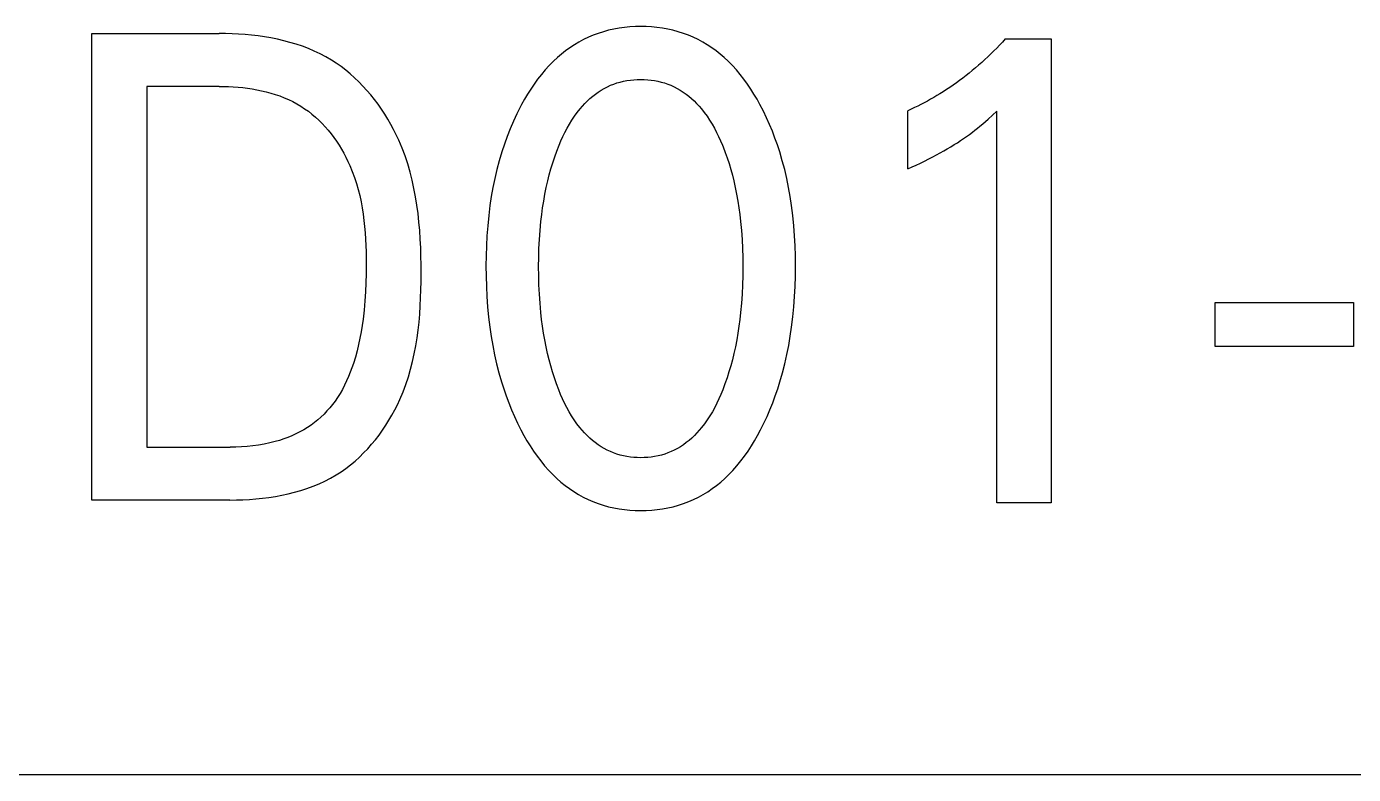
# Model space of a CAD drawing. Extents: x 10 to 952, y 6 to 232.
# Drawn here: x 738.384 to 741.915, y 146.897 to 148.888 of the extents above; entities that cross this region are included whole.
import ezdxf

# ---------------------------------------------------------------- set-up
doc = ezdxf.new("R2010")
doc.units = 0
doc.header["$LTSCALE"] = 5
doc.header["$MEASUREMENT"] = 0
doc.layers.get('0').update_dxf_attribs({"linetype": 'CONTINUOUS'})

msp = doc.modelspace()

# ---------------------------------------------------------------- linework, layer by layer
at = {"color": 7, "linetype": 'Continuous'}
for p, q in [((739.9611, 148.8837), (739.9469, 148.8812)), ((739.9753, 148.8857), (739.9611, 148.8837)), ((739.9897, 148.887), (739.9753, 148.8857)), ((740.0041, 148.8879), (739.9897, 148.887)), ((740.0185, 148.8881), (740.0041, 148.8879)), ((740.0329, 148.8879), (740.0185, 148.8881)), ((740.0474, 148.8871), (740.0329, 148.8879)), ((740.0617, 148.8857), (740.0474, 148.8871)), ((740.076, 148.8838), (740.0617, 148.8857)), ((740.0902, 148.8812), (740.076, 148.8838)), ((738.558, 147.6275), (738.558, 148.8696)), ((738.558, 148.8696), (738.8965, 148.8696)), ((738.9136, 148.8695), (738.8965, 148.8696)), ((738.9308, 148.869), (738.9136, 148.8695)), ((738.948, 148.8681), (738.9308, 148.869)), ((738.9653, 148.8669), (738.948, 148.8681)), ((738.9826, 148.8652), (738.9653, 148.8669)), ((738.9999, 148.8632), (738.9826, 148.8652)), ((739.0172, 148.8607), (738.9999, 148.8632)), ((739.0343, 148.8577), (739.0172, 148.8607)), ((739.0514, 148.8543), (739.0343, 148.8577)), ((739.0683, 148.8504), (739.0514, 148.8543)), ((739.085, 148.8459), (739.0683, 148.8504)), ((739.8664, 148.8534), (739.854, 148.8466)), ((739.8791, 148.8595), (739.8664, 148.8534)), ((739.892, 148.865), (739.8791, 148.8595)), ((739.9055, 148.87), (739.892, 148.865)), ((739.9191, 148.8744), (739.9055, 148.87)), ((739.9329, 148.8781), (739.9191, 148.8744)), ((739.9469, 148.8812), (739.9329, 148.8781)), ((740.1042, 148.8781), (740.0902, 148.8812)), ((740.1181, 148.8744), (740.1042, 148.8781)), ((740.1318, 148.87), (740.1181, 148.8744)), ((740.1453, 148.865), (740.1318, 148.87)), ((740.1582, 148.8595), (740.1453, 148.865)), ((740.1709, 148.8534), (740.1582, 148.8595)), ((740.1833, 148.8466), (740.1709, 148.8534)), ((740.9883, 148.8551), (740.9809, 148.8469)), ((740.9883, 148.8551), (741.1109, 148.8551)), ((741.1109, 148.8551), (741.1109, 147.62)), ((739.1015, 148.8409), (739.085, 148.8459)), ((739.1179, 148.8354), (739.1015, 148.8409)), ((739.1339, 148.8293), (739.1179, 148.8354)), ((739.1497, 148.8225), (739.1339, 148.8293)), ((739.1652, 148.8152), (739.1497, 148.8225)), ((739.1803, 148.8072), (739.1652, 148.8152)), ((739.8074, 148.8146), (739.7967, 148.8054)), ((739.8186, 148.8233), (739.8074, 148.8146)), ((739.83, 148.8316), (739.8186, 148.8233)), ((739.8419, 148.8394), (739.83, 148.8316)), ((739.854, 148.8466), (739.8419, 148.8394)), ((740.1955, 148.8394), (740.1833, 148.8466)), ((740.2073, 148.8316), (740.1955, 148.8394)), ((740.2188, 148.8233), (740.2073, 148.8316)), ((740.2299, 148.8146), (740.2188, 148.8233)), ((740.2406, 148.8054), (740.2299, 148.8146)), ((740.9501, 148.8152), (740.9421, 148.8075)), ((740.9579, 148.823), (740.9501, 148.8152)), ((740.9657, 148.8309), (740.9579, 148.823)), ((740.9733, 148.8389), (740.9657, 148.8309)), ((740.9809, 148.8469), (740.9733, 148.8389)), ((739.1951, 148.7986), (739.1803, 148.8072)), ((739.2081, 148.7902), (739.1951, 148.7986)), ((739.2209, 148.7813), (739.2081, 148.7902)), ((739.2332, 148.7719), (739.2209, 148.7813)), ((739.775, 148.7844), (739.7642, 148.7727)), ((739.7863, 148.7958), (739.775, 148.7844)), ((739.7967, 148.8054), (739.7863, 148.7958)), ((740.251, 148.7958), (740.2406, 148.8054)), ((740.2622, 148.7844), (740.251, 148.7958)), ((740.273, 148.7727), (740.2622, 148.7844)), ((740.9092, 148.7779), (740.9009, 148.771)), ((740.9176, 148.7852), (740.9092, 148.7779)), ((740.9258, 148.7925), (740.9176, 148.7852)), ((740.934, 148.8), (740.9258, 148.7925)), ((740.9421, 148.8075), (740.934, 148.8)), ((739.2453, 148.7619), (739.2332, 148.7719)), ((739.2569, 148.7516), (739.2453, 148.7619)), ((739.2683, 148.7407), (739.2569, 148.7516)), ((739.7441, 148.7479), (739.7347, 148.7349)), ((739.7539, 148.7604), (739.7441, 148.7479)), ((739.7642, 148.7727), (739.7539, 148.7604)), ((739.9639, 148.7404), (739.9728, 148.7425)), ((739.9728, 148.7425), (739.9818, 148.7442)), ((739.9818, 148.7442), (739.9909, 148.7456)), ((739.9909, 148.7456), (740.0001, 148.7465)), ((740.0001, 148.7465), (740.0093, 148.7471)), ((740.0093, 148.7471), (740.0185, 148.7473)), ((740.0185, 148.7473), (740.0277, 148.7471)), ((740.0277, 148.7471), (740.0369, 148.7465)), ((740.0369, 148.7465), (740.046, 148.7456)), ((740.046, 148.7456), (740.0551, 148.7442)), ((740.0551, 148.7442), (740.0641, 148.7425)), ((740.0641, 148.7425), (740.073, 148.7404)), ((740.2833, 148.7604), (740.273, 148.7727)), ((740.2931, 148.7478), (740.2833, 148.7604)), ((740.3024, 148.7349), (740.2931, 148.7478)), ((740.8671, 148.7446), (740.8585, 148.7383)), ((740.8757, 148.751), (740.8671, 148.7446)), ((740.8842, 148.7576), (740.8757, 148.751)), ((740.8926, 148.7643), (740.8842, 148.7576)), ((740.9009, 148.771), (740.8926, 148.7643)), ((738.7041, 148.7288), (738.7041, 147.7683)), ((738.8965, 148.7288), (738.7041, 148.7288)), ((738.8965, 148.7288), (738.9089, 148.7287)), ((738.9089, 148.7287), (738.9215, 148.7283)), ((738.9215, 148.7283), (738.9341, 148.7276)), ((738.9341, 148.7276), (738.9467, 148.7267)), ((738.9467, 148.7267), (738.9593, 148.7255)), ((738.9593, 148.7255), (738.9719, 148.7239)), ((738.9719, 148.7239), (738.9844, 148.722)), ((738.9844, 148.722), (738.997, 148.7198)), ((738.997, 148.7198), (739.0094, 148.7173)), ((739.0094, 148.7173), (739.0217, 148.7143)), ((739.0217, 148.7143), (739.0339, 148.711)), ((739.0339, 148.711), (739.0459, 148.7073)), ((739.0459, 148.7073), (739.0578, 148.7032)), ((739.2792, 148.7295), (739.2683, 148.7407)), ((739.2898, 148.7179), (739.2792, 148.7295)), ((739.3001, 148.7059), (739.2898, 148.7179)), ((739.7172, 148.7081), (739.709, 148.6943)), ((739.7257, 148.7217), (739.7172, 148.7081)), ((739.7347, 148.7349), (739.7257, 148.7217)), ((739.8905, 148.7025), (739.8979, 148.7083)), ((739.8979, 148.7083), (739.9055, 148.7138)), ((739.9055, 148.7138), (739.9134, 148.7188)), ((739.9134, 148.7188), (739.9214, 148.7235)), ((739.9214, 148.7235), (739.9297, 148.7278)), ((739.9297, 148.7278), (739.938, 148.7316)), ((739.938, 148.7316), (739.9465, 148.7349)), ((739.9465, 148.7349), (739.9551, 148.7378)), ((739.9551, 148.7378), (739.9639, 148.7404)), ((740.073, 148.7404), (740.0818, 148.7378)), ((740.0818, 148.7378), (740.0905, 148.7349)), ((740.0905, 148.7349), (740.0989, 148.7316)), ((740.0989, 148.7316), (740.1072, 148.7278)), ((740.1072, 148.7278), (740.1155, 148.7235)), ((740.1155, 148.7235), (740.1236, 148.7188)), ((740.1236, 148.7188), (740.1314, 148.7138)), ((740.1314, 148.7138), (740.1391, 148.7083)), ((740.1391, 148.7083), (740.1464, 148.7025)), ((740.3113, 148.7216), (740.3024, 148.7349)), ((740.3198, 148.7081), (740.3113, 148.7216)), ((740.328, 148.6943), (740.3198, 148.7081)), ((740.8147, 148.7092), (740.8065, 148.7041)), ((740.8229, 148.7143), (740.8147, 148.7092)), ((740.8319, 148.7201), (740.8229, 148.7143)), ((740.8408, 148.726), (740.8319, 148.7201)), ((740.8497, 148.7321), (740.8408, 148.726)), ((740.8585, 148.7383), (740.8497, 148.7321)), ((739.0578, 148.7032), (739.0695, 148.6987)), ((739.0695, 148.6987), (739.081, 148.6937)), ((739.081, 148.6937), (739.0922, 148.6883)), ((739.0922, 148.6883), (739.1032, 148.6824)), ((739.1032, 148.6824), (739.1139, 148.6761)), ((739.1139, 148.6761), (739.124, 148.6694)), ((739.3099, 148.6936), (739.3001, 148.7059)), ((739.3194, 148.681), (739.3099, 148.6936)), ((739.3284, 148.668), (739.3194, 148.681)), ((739.6984, 148.6751), (739.6886, 148.6556)), ((739.7013, 148.6804), (739.6984, 148.6751)), ((739.709, 148.6943), (739.7013, 148.6804)), ((739.8573, 148.6694), (739.8634, 148.6765)), ((739.8634, 148.6765), (739.8698, 148.6834)), ((739.8698, 148.6834), (739.8765, 148.69)), ((739.8765, 148.69), (739.8834, 148.6964)), ((739.8834, 148.6964), (739.8905, 148.7025)), ((740.1464, 148.7025), (740.1536, 148.6964)), ((740.1536, 148.6964), (740.1605, 148.69)), ((740.1605, 148.69), (740.1671, 148.6834)), ((740.1671, 148.6834), (740.1735, 148.6765)), ((740.1735, 148.6765), (740.1797, 148.6694)), ((740.3357, 148.6804), (740.328, 148.6943)), ((740.3447, 148.663), (740.3357, 148.6804)), ((740.747, 148.6722), (740.7382, 148.6681)), ((740.7557, 148.6764), (740.747, 148.6722)), ((740.7643, 148.6807), (740.7557, 148.6764)), ((740.7728, 148.6852), (740.7643, 148.6807)), ((740.7813, 148.6898), (740.7728, 148.6852)), ((740.7898, 148.6944), (740.7813, 148.6898)), ((740.7982, 148.6992), (740.7898, 148.6944)), ((740.8065, 148.7041), (740.7982, 148.6992)), ((739.124, 148.6694), (739.1339, 148.6624)), ((739.1339, 148.6624), (739.1434, 148.6549)), ((739.1434, 148.6549), (739.1526, 148.647)), ((739.1526, 148.647), (739.1616, 148.6387)), ((739.1616, 148.6387), (739.1702, 148.6301)), ((739.3371, 148.6548), (739.3284, 148.668)), ((739.3454, 148.6414), (739.3371, 148.6548)), ((739.3532, 148.6277), (739.3454, 148.6414)), ((739.6886, 148.6556), (739.6794, 148.6359)), ((739.8286, 148.6283), (739.8352, 148.639)), ((739.8352, 148.639), (739.8421, 148.6494)), ((739.8421, 148.6494), (739.8495, 148.6596)), ((739.8495, 148.6596), (739.8573, 148.6694)), ((740.1797, 148.6694), (740.1875, 148.6596)), ((740.1875, 148.6596), (740.1948, 148.6494)), ((740.1948, 148.6494), (740.2018, 148.639)), ((740.2018, 148.639), (740.2083, 148.6283)), ((740.3532, 148.6454), (740.3447, 148.663)), ((740.3612, 148.6276), (740.3532, 148.6454)), ((740.7382, 148.6681), (740.7294, 148.6641)), ((740.7294, 148.5091), (740.7294, 148.6641)), ((740.9357, 148.6353), (740.9429, 148.6417)), ((740.9429, 148.6417), (740.9546, 148.6524)), ((740.9546, 148.6524), (740.9661, 148.6632)), ((740.9661, 147.62), (740.9661, 148.6632)), ((739.1702, 148.6301), (739.1786, 148.6212)), ((739.1786, 148.6212), (739.1866, 148.6119)), ((739.1866, 148.6119), (739.1944, 148.6024)), ((739.1944, 148.6024), (739.2018, 148.5925)), ((739.3607, 148.6138), (739.3532, 148.6277)), ((739.3677, 148.5998), (739.3607, 148.6138)), ((739.6708, 148.6158), (739.6628, 148.5956)), ((739.6794, 148.6359), (739.6708, 148.6158)), ((739.8112, 148.595), (739.8167, 148.6063)), ((739.8167, 148.6063), (739.8225, 148.6174)), ((739.8225, 148.6174), (739.8286, 148.6283)), ((740.2083, 148.6283), (740.2145, 148.6174)), ((740.2145, 148.6174), (740.2203, 148.6063)), ((740.2203, 148.6063), (740.2257, 148.595)), ((740.3687, 148.6095), (740.3612, 148.6276)), ((740.3757, 148.5913), (740.3687, 148.6095)), ((740.8853, 148.5953), (740.8932, 148.601)), ((740.8932, 148.601), (740.901, 148.6069)), ((740.901, 148.6069), (740.9078, 148.6121)), ((740.9078, 148.6121), (740.9145, 148.6175)), ((740.9145, 148.6175), (740.9212, 148.6229)), ((740.9212, 148.6229), (740.9285, 148.6291)), ((740.9285, 148.6291), (740.9357, 148.6353)), ((739.2018, 148.5925), (739.2089, 148.5825)), ((739.2089, 148.5825), (739.2156, 148.5721)), ((739.2156, 148.5721), (739.222, 148.5616)), ((739.3743, 148.5856), (739.3677, 148.5998)), ((739.3831, 148.5647), (739.3743, 148.5856)), ((739.6555, 148.5751), (739.6487, 148.5544)), ((739.6628, 148.5956), (739.6555, 148.5751)), ((739.7951, 148.5566), (739.8012, 148.5721)), ((739.8012, 148.5721), (739.8061, 148.5836)), ((739.8061, 148.5836), (739.8112, 148.595)), ((740.2257, 148.595), (740.2309, 148.5836)), ((740.2309, 148.5836), (740.2358, 148.5721)), ((740.2358, 148.5721), (740.2374, 148.5679)), ((740.2374, 148.5679), (740.2432, 148.5531)), ((740.3822, 148.5729), (740.3757, 148.5913)), ((740.3883, 148.5544), (740.3822, 148.5729)), ((740.8342, 148.5623), (740.8437, 148.5679)), ((740.8437, 148.5679), (740.853, 148.5737)), ((740.853, 148.5737), (740.8612, 148.5789)), ((740.8612, 148.5789), (740.8693, 148.5843)), ((740.8693, 148.5843), (740.8774, 148.5897)), ((740.8774, 148.5897), (740.8853, 148.5953)), ((739.222, 148.5616), (739.2281, 148.5509)), ((739.2281, 148.5509), (739.2339, 148.5401)), ((739.2339, 148.5401), (739.2393, 148.529)), ((739.3911, 148.5435), (739.3831, 148.5647)), ((739.3982, 148.5222), (739.3911, 148.5435)), ((739.6417, 148.5309), (739.6355, 148.5073)), ((739.6487, 148.5544), (739.6417, 148.5309)), ((739.7842, 148.5251), (739.7894, 148.5409)), ((739.7894, 148.5409), (739.7951, 148.5566)), ((740.2432, 148.5531), (740.2485, 148.5381)), ((740.2485, 148.5381), (740.2534, 148.523)), ((740.3952, 148.5309), (740.3883, 148.5544)), ((740.4015, 148.5073), (740.3952, 148.5309)), ((740.7628, 148.5247), (740.7739, 148.53)), ((740.7739, 148.53), (740.7849, 148.5355)), ((740.7849, 148.5355), (740.7958, 148.5411)), ((740.7958, 148.5411), (740.8055, 148.5463)), ((740.8055, 148.5463), (740.8152, 148.5515)), ((740.8152, 148.5515), (740.8247, 148.5568)), ((740.8247, 148.5568), (740.8342, 148.5623)), ((739.2393, 148.529), (739.2444, 148.5179)), ((739.2444, 148.5179), (739.2508, 148.5023)), ((739.2508, 148.5023), (739.2566, 148.4865)), ((739.4045, 148.5006), (739.3982, 148.5222)), ((739.4101, 148.4788), (739.4045, 148.5006)), ((739.6355, 148.5073), (739.63, 148.4834)), ((739.775, 148.4932), (739.7794, 148.5092)), ((739.7794, 148.5092), (739.7842, 148.5251)), ((740.2534, 148.523), (740.258, 148.5078)), ((740.258, 148.5078), (740.2622, 148.4925)), ((740.407, 148.4834), (740.4015, 148.5073)), ((740.7294, 148.5091), (740.7406, 148.5142)), ((740.7406, 148.5142), (740.7517, 148.5194)), ((740.7517, 148.5194), (740.7628, 148.5247)), ((739.2566, 148.4865), (739.2618, 148.4705)), ((739.2618, 148.4705), (739.2664, 148.4544)), ((739.415, 148.4568), (739.4101, 148.4788)), ((739.6251, 148.4595), (739.6208, 148.4354)), ((739.63, 148.4834), (739.6251, 148.4595)), ((739.7633, 148.4415), (739.7669, 148.4593)), ((739.7669, 148.4593), (739.7709, 148.4771)), ((739.7709, 148.4771), (739.775, 148.4932)), ((740.2622, 148.4925), (740.2661, 148.4771)), ((740.2661, 148.4771), (740.2701, 148.4593)), ((740.2701, 148.4593), (740.2737, 148.4415)), ((740.4119, 148.4595), (740.407, 148.4834)), ((740.4162, 148.4354), (740.4119, 148.4595)), ((739.2664, 148.4544), (739.2705, 148.4382)), ((739.2705, 148.4382), (739.274, 148.4218)), ((739.4192, 148.4347), (739.415, 148.4568)), ((739.4228, 148.4123), (739.4192, 148.4347)), ((739.6208, 148.4354), (739.6171, 148.4112)), ((739.7601, 148.4236), (739.7633, 148.4415)), ((740.2737, 148.4415), (740.2769, 148.4236)), ((740.4198, 148.4112), (740.4162, 148.4354)), ((739.274, 148.4218), (739.2771, 148.4053)), ((739.2771, 148.4053), (739.2797, 148.3887)), ((739.4258, 148.3899), (739.4228, 148.4123)), ((739.4282, 148.3674), (739.4258, 148.3899)), ((739.6171, 148.4112), (739.6138, 148.3846)), ((739.7548, 148.3875), (739.7573, 148.4056)), ((739.7573, 148.4056), (739.7601, 148.4236)), ((740.2769, 148.4236), (740.2797, 148.4056)), ((740.2797, 148.4056), (740.2821, 148.3875)), ((740.4232, 148.3846), (740.4198, 148.4112)), ((739.2797, 148.3887), (739.2819, 148.372)), ((739.2819, 148.372), (739.2837, 148.3553)), ((739.2837, 148.3553), (739.2851, 148.3385)), ((739.4302, 148.3447), (739.4282, 148.3674)), ((739.6111, 148.3579), (739.6091, 148.3311)), ((739.6138, 148.3846), (739.6111, 148.3579)), ((739.7505, 148.3454), (739.7527, 148.3694)), ((739.7527, 148.3694), (739.7548, 148.3875)), ((740.2821, 148.3875), (740.2842, 148.3694)), ((740.2842, 148.3694), (740.2865, 148.3454)), ((740.4258, 148.3579), (740.4232, 148.3846)), ((740.4278, 148.3311), (740.4258, 148.3579)), ((739.2851, 148.3385), (739.2862, 148.3217)), ((739.2862, 148.3217), (739.287, 148.3048)), ((739.4317, 148.322), (739.4302, 148.3447)), ((739.4328, 148.2992), (739.4317, 148.322)), ((739.6091, 148.3311), (739.6077, 148.3044)), ((739.7476, 148.2972), (739.7488, 148.3213)), ((739.7488, 148.3213), (739.7505, 148.3454)), ((740.2865, 148.3454), (740.2882, 148.3213)), ((740.2882, 148.3213), (740.2894, 148.2972)), ((740.4292, 148.3044), (740.4278, 148.3311)), ((739.287, 148.3048), (739.2875, 148.2879)), ((739.2875, 148.2879), (739.2878, 148.2711)), ((739.4335, 148.2763), (739.4328, 148.2992)), ((739.6077, 148.3044), (739.6069, 148.2776)), ((739.7469, 148.2731), (739.7476, 148.2972)), ((740.2894, 148.2972), (740.29, 148.2731)), ((740.4301, 148.2776), (740.4292, 148.3044)), ((739.2879, 148.2543), (739.2877, 148.2299)), ((739.2878, 148.2711), (739.2879, 148.2543)), ((739.4339, 148.2534), (739.4335, 148.2763)), ((739.434, 148.2305), (739.4339, 148.2534)), ((739.6069, 148.2776), (739.6066, 148.2507)), ((739.6066, 148.2507), (739.6069, 148.2235)), ((739.7467, 148.249), (739.7469, 148.2731)), ((739.7469, 148.2245), (739.7467, 148.249)), ((740.29, 148.2731), (740.2903, 148.249)), ((740.2903, 148.249), (740.2901, 148.2245)), ((740.4303, 148.2507), (740.4301, 148.2776)), ((740.4301, 148.2235), (740.4303, 148.2507)), ((739.2877, 148.2299), (739.287, 148.2057)), ((739.4338, 148.2089), (739.434, 148.2305)), ((739.6069, 148.2235), (739.6077, 148.1962)), ((739.7476, 148.2), (739.7469, 148.2245)), ((740.2901, 148.2245), (740.2894, 148.2)), ((740.4293, 148.1963), (740.4301, 148.2235)), ((739.2859, 148.1815), (739.2843, 148.1574)), ((739.287, 148.2057), (739.2859, 148.1815)), ((739.4327, 148.1657), (739.4334, 148.1873)), ((739.4334, 148.1873), (739.4338, 148.2089)), ((739.6077, 148.1962), (739.609, 148.169)), ((739.7487, 148.1756), (739.7476, 148.2)), ((740.2894, 148.2), (740.2882, 148.1756)), ((740.4279, 148.1692), (740.4293, 148.1963)), ((739.2843, 148.1574), (739.2822, 148.1333)), ((739.4302, 148.1227), (739.4317, 148.1442)), ((739.4317, 148.1442), (739.4327, 148.1657)), ((739.609, 148.169), (739.611, 148.1418)), ((739.611, 148.1418), (739.6137, 148.1147)), ((739.7504, 148.1512), (739.7487, 148.1756)), ((739.7527, 148.1268), (739.7504, 148.1512)), ((740.2865, 148.1512), (740.2843, 148.1268)), ((740.2882, 148.1756), (740.2865, 148.1512)), ((740.4233, 148.115), (740.4259, 148.1421)), ((740.4259, 148.1421), (740.4279, 148.1692)), ((741.5471, 148.0359), (741.5471, 148.153)), ((741.5471, 148.153), (741.915, 148.153)), ((741.915, 148.153), (741.915, 148.0359)), ((739.2794, 148.1093), (739.277, 148.0922)), ((739.2822, 148.1333), (739.2794, 148.1093)), ((739.4284, 148.1013), (739.4302, 148.1227)), ((739.6137, 148.1147), (739.617, 148.0876)), ((739.7547, 148.1084), (739.7527, 148.1268)), ((739.7571, 148.0901), (739.7547, 148.1084)), ((740.2822, 148.1084), (740.2798, 148.0901)), ((740.2843, 148.1268), (740.2822, 148.1084)), ((740.42, 148.088), (740.4233, 148.115)), ((739.2743, 148.0752), (739.2711, 148.0582)), ((739.277, 148.0922), (739.2743, 148.0752)), ((739.4232, 148.0589), (739.426, 148.0801)), ((739.426, 148.0801), (739.4284, 148.1013)), ((739.617, 148.0876), (739.6206, 148.063)), ((739.7599, 148.0718), (739.7571, 148.0901)), ((739.7631, 148.0536), (739.7599, 148.0718)), ((740.2771, 148.0718), (740.2739, 148.0536)), ((740.2798, 148.0901), (740.2771, 148.0718)), ((740.4164, 148.0634), (740.42, 148.088)), ((739.2675, 148.0413), (739.2635, 148.0245)), ((739.2711, 148.0582), (739.2675, 148.0413)), ((739.4158, 148.017), (739.4198, 148.0379)), ((739.4198, 148.0379), (739.4232, 148.0589)), ((739.6206, 148.063), (739.6248, 148.0385)), ((739.6248, 148.0385), (739.6296, 148.0142)), ((739.7666, 148.0354), (739.7631, 148.0536)), ((740.2739, 148.0536), (740.2703, 148.0354)), ((740.4074, 148.0146), (740.4122, 148.0389)), ((740.4122, 148.0389), (740.4164, 148.0634)), ((741.915, 148.0359), (741.5471, 148.0359)), ((739.259, 148.0079), (739.2539, 147.9913)), ((739.2635, 148.0245), (739.259, 148.0079)), ((739.4113, 147.9962), (739.4158, 148.017)), ((739.6296, 148.0142), (739.635, 147.99)), ((739.7706, 148.0174), (739.7666, 148.0354)), ((739.7746, 148.001), (739.7706, 148.0174)), ((739.7789, 147.9847), (739.7746, 148.001)), ((740.2624, 148.001), (740.258, 147.9847)), ((740.2664, 148.0174), (740.2624, 148.001)), ((740.2703, 148.0354), (740.2664, 148.0174)), ((740.4019, 147.9903), (740.4074, 148.0146)), ((739.2455, 147.9676), (739.2408, 147.9559)), ((739.2498, 147.9794), (739.2455, 147.9676)), ((739.2539, 147.9913), (739.2498, 147.9794)), ((739.4, 147.9553), (739.406, 147.9756)), ((739.406, 147.9756), (739.4113, 147.9962)), ((739.635, 147.99), (739.6412, 147.9659)), ((739.6412, 147.9659), (739.648, 147.942)), ((739.7837, 147.9685), (739.7789, 147.9847)), ((739.7888, 147.9524), (739.7837, 147.9685)), ((740.2533, 147.9685), (740.2481, 147.9524)), ((740.258, 147.9847), (740.2533, 147.9685)), ((740.389, 147.9424), (740.3958, 147.9663)), ((740.3958, 147.9663), (740.4019, 147.9903)), ((739.2303, 147.933), (739.2244, 147.9219)), ((739.2357, 147.9444), (739.2303, 147.933)), ((739.2408, 147.9559), (739.2357, 147.9444)), ((739.3858, 147.9152), (739.3933, 147.9351)), ((739.3933, 147.9351), (739.4, 147.9553)), ((739.648, 147.942), (739.6539, 147.9232)), ((739.7944, 147.9364), (739.7888, 147.9524)), ((739.8004, 147.9206), (739.7944, 147.9364)), ((740.2425, 147.9364), (740.2365, 147.9206)), ((740.2481, 147.9524), (740.2425, 147.9364)), ((740.383, 147.9236), (740.389, 147.9424)), ((739.2114, 147.9004), (739.205, 147.891)), ((739.2181, 147.911), (739.2114, 147.9004)), ((739.2244, 147.9219), (739.2181, 147.911)), ((739.3708, 147.8813), (739.3775, 147.8955)), ((739.3775, 147.8955), (739.3858, 147.9152)), ((739.6539, 147.9232), (739.6604, 147.9046)), ((739.6604, 147.9046), (739.6672, 147.8861)), ((739.8053, 147.9088), (739.8004, 147.9206)), ((739.8104, 147.897), (739.8053, 147.9088)), ((739.8159, 147.8854), (739.8104, 147.897)), ((740.2265, 147.897), (740.2211, 147.8854)), ((740.2317, 147.9088), (740.2265, 147.897)), ((740.2365, 147.9206), (740.2317, 147.9088)), ((740.3697, 147.8863), (740.3766, 147.9049)), ((740.3766, 147.9049), (740.383, 147.9236)), ((739.1834, 147.8646), (739.1756, 147.8564)), ((739.191, 147.8731), (739.1834, 147.8646)), ((739.1981, 147.8819), (739.191, 147.8731)), ((739.205, 147.891), (739.1981, 147.8819)), ((739.3563, 147.8534), (739.3638, 147.8673)), ((739.3638, 147.8673), (739.3708, 147.8813)), ((739.6672, 147.8861), (739.6746, 147.8678)), ((739.6746, 147.8678), (739.6825, 147.8497)), ((739.8217, 147.874), (739.8159, 147.8854)), ((739.8278, 147.8627), (739.8217, 147.874)), ((739.8344, 147.8517), (739.8278, 147.8627)), ((740.2091, 147.8627), (740.2026, 147.8517)), ((740.2153, 147.874), (740.2091, 147.8627)), ((740.2211, 147.8854), (740.2153, 147.874)), ((740.3545, 147.8498), (740.3623, 147.8679)), ((740.3623, 147.8679), (740.3697, 147.8863)), ((739.141, 147.827), (739.1313, 147.8204)), ((739.1501, 147.8338), (739.141, 147.827)), ((739.1589, 147.8409), (739.1501, 147.8338)), ((739.1674, 147.8485), (739.1589, 147.8409)), ((739.1756, 147.8564), (739.1674, 147.8485)), ((739.3311, 147.8133), (739.3399, 147.8264)), ((739.3399, 147.8264), (739.3483, 147.8398)), ((739.3483, 147.8398), (739.3563, 147.8534)), ((739.6825, 147.8497), (739.6908, 147.8318)), ((739.6908, 147.8318), (739.6997, 147.8141)), ((739.8414, 147.841), (739.8344, 147.8517)), ((739.8488, 147.8305), (739.8414, 147.841)), ((739.8566, 147.8204), (739.8488, 147.8305)), ((740.1882, 147.8305), (740.1803, 147.8204)), ((740.1956, 147.841), (740.1882, 147.8305)), ((740.2026, 147.8517), (740.1956, 147.841)), ((740.3372, 147.8141), (740.3461, 147.8318)), ((740.3461, 147.8318), (740.3545, 147.8498)), ((739.0682, 147.79), (739.0571, 147.7863)), ((739.0792, 147.794), (739.0682, 147.79)), ((739.0901, 147.7985), (739.0792, 147.794)), ((739.1007, 147.8033), (739.0901, 147.7985)), ((739.1111, 147.8086), (739.1007, 147.8033)), ((739.1214, 147.8143), (739.1111, 147.8086)), ((739.1313, 147.8204), (739.1214, 147.8143)), ((739.3122, 147.788), (739.3219, 147.8005)), ((739.3219, 147.8005), (739.3311, 147.8133)), ((739.6997, 147.8141), (739.7075, 147.7997)), ((739.7075, 147.7997), (739.7156, 147.7855)), ((739.8628, 147.8131), (739.8566, 147.8204)), ((739.8691, 147.806), (739.8628, 147.8131)), ((739.8758, 147.7991), (739.8691, 147.806)), ((739.8827, 147.7926), (739.8758, 147.7991)), ((739.8899, 147.7863), (739.8827, 147.7926)), ((740.1543, 147.7926), (740.1471, 147.7863)), ((740.1612, 147.7991), (740.1543, 147.7926)), ((740.1678, 147.806), (740.1612, 147.7991)), ((740.1742, 147.8131), (740.1678, 147.806)), ((740.1803, 147.8204), (740.1742, 147.8131)), ((740.3214, 147.7855), (740.3295, 147.7997)), ((740.3295, 147.7997), (740.3372, 147.8141)), ((738.7041, 147.7683), (738.926, 147.7683)), ((738.9411, 147.7685), (738.926, 147.7683)), ((738.9562, 147.7691), (738.9411, 147.7685)), ((738.9713, 147.7701), (738.9562, 147.7691)), ((738.9864, 147.7716), (738.9713, 147.7701)), ((739.0014, 147.7736), (738.9864, 147.7716)), ((739.0163, 147.7762), (739.0014, 147.7736)), ((739.0312, 147.7793), (739.0163, 147.7762)), ((739.0459, 147.783), (739.0312, 147.7793)), ((739.0571, 147.7863), (739.0459, 147.783)), ((739.2808, 147.7527), (739.2917, 147.7641)), ((739.2917, 147.7641), (739.3021, 147.7759)), ((739.3021, 147.7759), (739.3122, 147.788)), ((739.7156, 147.7855), (739.7242, 147.7715)), ((739.7242, 147.7715), (739.7331, 147.7578)), ((739.7331, 147.7578), (739.7425, 147.7444)), ((739.8973, 147.7803), (739.8899, 147.7863)), ((739.9049, 147.7747), (739.8973, 147.7803)), ((739.9128, 147.7695), (739.9049, 147.7747)), ((739.921, 147.7646), (739.9128, 147.7695)), ((739.9293, 147.7602), (739.921, 147.7646)), ((739.9376, 147.7563), (739.9293, 147.7602)), ((739.9461, 147.7529), (739.9376, 147.7563)), ((740.0993, 147.7563), (740.0908, 147.7529)), ((740.1076, 147.7602), (740.0993, 147.7563)), ((740.116, 147.7646), (740.1076, 147.7602)), ((740.1241, 147.7695), (740.116, 147.7646)), ((740.132, 147.7747), (740.1241, 147.7695)), ((740.1397, 147.7803), (740.132, 147.7747)), ((740.1471, 147.7863), (740.1397, 147.7803)), ((740.2946, 147.7444), (740.304, 147.7578)), ((740.304, 147.7578), (740.3129, 147.7715)), ((740.3129, 147.7715), (740.3214, 147.7855)), ((739.2336, 147.7118), (739.246, 147.7213)), ((739.246, 147.7213), (739.258, 147.7313)), ((739.258, 147.7313), (739.2696, 147.7418)), ((739.2696, 147.7418), (739.2808, 147.7527)), ((739.7425, 147.7444), (739.7524, 147.7314)), ((739.7524, 147.7314), (739.7627, 147.7187)), ((739.7627, 147.7187), (739.7736, 147.7065)), ((739.9548, 147.7499), (739.9461, 147.7529)), ((739.9636, 147.7473), (739.9548, 147.7499)), ((739.9726, 147.7451), (739.9636, 147.7473)), ((739.9816, 147.7433), (739.9726, 147.7451)), ((739.9908, 147.7419), (739.9816, 147.7433)), ((740, 147.7409), (739.9908, 147.7419)), ((740.0092, 147.7403), (740, 147.7409)), ((740.0185, 147.7401), (740.0092, 147.7403)), ((740.0277, 147.7403), (740.0185, 147.7401)), ((740.037, 147.7409), (740.0277, 147.7403)), ((740.0462, 147.7419), (740.037, 147.7409)), ((740.0553, 147.7433), (740.0462, 147.7419)), ((740.0644, 147.7451), (740.0553, 147.7433)), ((740.0733, 147.7473), (740.0644, 147.7451)), ((740.0822, 147.7499), (740.0733, 147.7473)), ((740.0908, 147.7529), (740.0822, 147.7499)), ((740.2637, 147.7065), (740.2745, 147.7187)), ((740.2745, 147.7187), (740.2848, 147.7314)), ((740.2848, 147.7314), (740.2946, 147.7444)), ((739.1778, 147.678), (739.1931, 147.6859)), ((739.1931, 147.6859), (739.2079, 147.6945)), ((739.2079, 147.6945), (739.2209, 147.7029)), ((739.2209, 147.7029), (739.2336, 147.7118)), ((739.7736, 147.7065), (739.785, 147.6948)), ((739.785, 147.6948), (739.7953, 147.6849)), ((739.7953, 147.6849), (739.8061, 147.6754)), ((740.2312, 147.6754), (740.242, 147.6849)), ((740.242, 147.6849), (740.2523, 147.6948)), ((740.2523, 147.6948), (740.2637, 147.7065)), ((739.0803, 147.6438), (739.0971, 147.648)), ((739.0971, 147.648), (739.1138, 147.6528)), ((739.1138, 147.6528), (739.1302, 147.6582)), ((739.1302, 147.6582), (739.1464, 147.6641)), ((739.1464, 147.6641), (739.1623, 147.6707)), ((739.1623, 147.6707), (739.1778, 147.678)), ((739.8061, 147.6754), (739.8173, 147.6664)), ((739.8173, 147.6664), (739.8288, 147.6578)), ((739.8288, 147.6578), (739.8406, 147.6498)), ((739.8406, 147.6498), (739.8528, 147.6422)), ((740.1845, 147.6422), (740.1967, 147.6497)), ((740.1967, 147.6497), (740.2085, 147.6578)), ((740.2085, 147.6578), (740.2201, 147.6664)), ((740.2201, 147.6664), (740.2312, 147.6754)), ((738.9252, 147.6275), (738.558, 147.6275)), ((738.9252, 147.6275), (738.9424, 147.6276)), ((738.9424, 147.6276), (738.9596, 147.6282)), ((738.9596, 147.6282), (738.9769, 147.6291)), ((738.9769, 147.6291), (738.9943, 147.6304)), ((738.9943, 147.6304), (739.0116, 147.6321)), ((739.0116, 147.6321), (739.0289, 147.6343)), ((739.0289, 147.6343), (739.0461, 147.637)), ((739.0461, 147.637), (739.0633, 147.6402)), ((739.0633, 147.6402), (739.0803, 147.6438)), ((739.8528, 147.6422), (739.8653, 147.6353)), ((739.8653, 147.6353), (739.8781, 147.6289)), ((739.8781, 147.6289), (739.8912, 147.6232)), ((739.8912, 147.6232), (739.9047, 147.618)), ((739.9047, 147.618), (739.9184, 147.6135)), ((739.9184, 147.6135), (739.9323, 147.6097)), ((740.1049, 147.6096), (740.1188, 147.6135)), ((740.1188, 147.6135), (740.1326, 147.618)), ((740.1326, 147.618), (740.1461, 147.6232)), ((740.1461, 147.6232), (740.1592, 147.6289)), ((740.1592, 147.6289), (740.172, 147.6353)), ((740.172, 147.6353), (740.1845, 147.6422)), ((741.1109, 147.62), (740.9661, 147.62)), ((739.9323, 147.6097), (739.9464, 147.6064)), ((739.9464, 147.6064), (739.9606, 147.6038)), ((739.9606, 147.6038), (739.975, 147.6018)), ((739.975, 147.6018), (739.9894, 147.6004)), ((739.9894, 147.6004), (740.0039, 147.5996)), ((740.0039, 147.5996), (740.0185, 147.5993)), ((740.0185, 147.5993), (740.0331, 147.5996)), ((740.0331, 147.5996), (740.0476, 147.6004)), ((740.0476, 147.6004), (740.0621, 147.6018)), ((740.0621, 147.6018), (740.0765, 147.6038)), ((740.0765, 147.6038), (740.0907, 147.6064)), ((740.0907, 147.6064), (740.1049, 147.6096)), ((736.2526, 146.8968), (746.4823, 146.8968))]:
    msp.add_line(p, q, dxfattribs=at)

doc.saveas('drawing.dxf')
